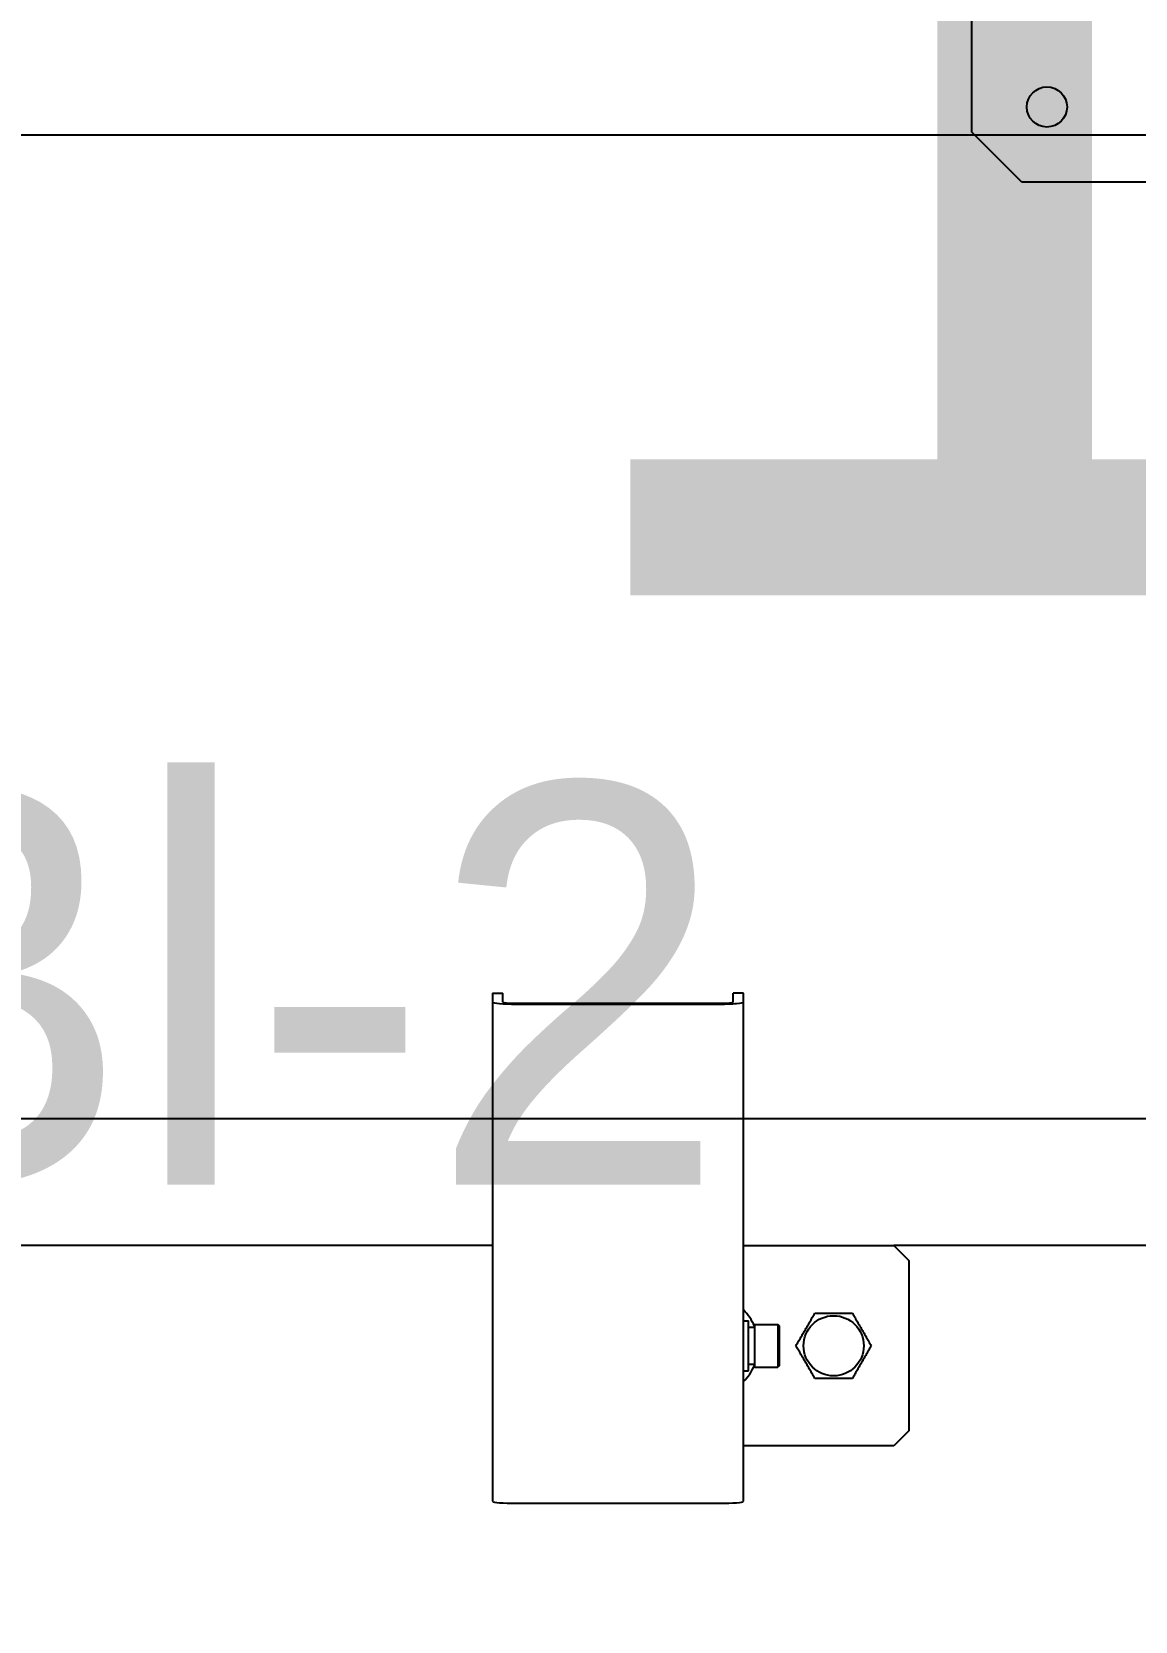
# Model space of a CAD drawing. Header units: millimetres. Extents: x -383313 to -161684, y -117025 to 99224.
# Drawn here: x -344970.4 to -344750.4, y -7467.1 to -7149.9 of the extents above; entities that cross this region are included whole.
import ezdxf
from ezdxf import colors
from ezdxf.entities.mleader import LeaderData, LeaderLine
from ezdxf.math import Vec2, Vec3

# ---------------------------------------------------------------- set-up
doc = ezdxf.new("R2010")
doc.units = ezdxf.units.MM
doc.header["$MEASUREMENT"] = 0
doc.linetypes.add('DASHED', pattern=[0.75, 0.5, -0.25])
doc.layers.get('Defpoints').update_dxf_attribs({"color": 31})
for name, color, linetype in [('001__КОНСТРУКТИВ__размеры внутр.', 7, 'Continuous'), ('PV-5D2C5', 7, 'Continuous'), ('PV-CB35', 7, 'Continuous'), ('Робот', 30, 'Continuous')]:
    doc.layers.add(name, color=color, linetype=linetype)
doc.styles.add('PSTUDIO', font='arial.ttf')
doc.dimstyles.new('PS_TICK', dxfattribs={"dimscale": 100, "dimtxt": 2.5, "dimasz": 1, "dimexe": 2, "dimexo": 2, "dimgap": 1, "dimtad": 1, "dimdec": 0, "dimzin": 0, "dimdsep": 46, "dimtxsty": 'PSTUDIO', "dimblk": 'ARCHTICK', "dimcen": 2, "dimdle": 1.5, "dimse1": 1, "dimse2": 1, "dimadec": 0, "dimazin": 0, "dimtfac": 1, "dimtdec": 0, "dimtix": 1, "dimtmove": 1, "dimatfit": 3, "dimldrblk": 'ARCHTICK', "dimfxl": 1, "dimtolj": 1, "dimtzin": 0, "dimarcsym": 0})

# ---------------------------------------------------------------- blocks, each defined once
blk = doc.blocks.new('_ArchTick')
at = {"color": 0, "linetype": 'ByBlock', "const_width": 0.15}
blk.add_lwpolyline([(-0.5, -0.5), (0.5, 0.5)], dxfattribs=at)
blk = doc.blocks.new('*D306')
at = {"layer": '001__КОНСТРУКТИВ__размеры внутр.', "color": 0, "linetype": 'ByBlock', "lineweight": -2, "ltscale": 100, "transparency": 16777216}
for p, q in [((-345089.25, -6786.77), (-345089.25, -7566.79)), ((-343889.25, -6786.77), (-343889.25, -7566.79)), ((-343739.25, -7366.79), (-345239.25, -7366.79))]:
    blk.add_line(p, q, dxfattribs=at)
at = {"layer": 'Defpoints', "color": 0, "ltscale": 100, "transparency": 16777216}
for p in [(-345089.25, -6586.77), (-343889.25, -6586.77), (-345089.25, -7366.79)]:
    blk.add_point(p, dxfattribs=at)
at = {"layer": '001__КОНСТРУКТИВ__размеры внутр.', "color": 0, "lineweight": -2, "ltscale": 100, "transparency": 16777216, "xscale": 100, "yscale": 100, "zscale": 100, "rotation": 180}
blk.add_blockref('_ArchTick', (-345089.25, -7366.79), dxfattribs=at)
at = {"layer": '001__КОНСТРУКТИВ__размеры внутр.', "color": 0, "lineweight": -2, "ltscale": 100, "transparency": 16777216, "xscale": 100, "yscale": 100, "zscale": 100}
blk.add_blockref('_ArchTick', (-343889.25, -7366.79), dxfattribs=at)
at = {"layer": '001__КОНСТРУКТИВ__размеры внутр.', "color": 0, "ltscale": 100, "transparency": 16777216, "insert": (-344489.25, -7139.15), "char_height": 250, "attachment_point": 5, "style": 'PSTUDIO'}
blk.add_mtext('\\A1;1200', dxfattribs=at)
blk = doc.blocks.new('A$Cdbab0bab')
at = {"color": 3}
for p, q in [((1493, -528.97), (1493, -628.59)), ((1538.3, -528.56), (1497.7, -528.56)), ((1543, -628.59), (1543, -528.97)), ((1460, -543), (1463, -540)), ((1463, -540), (1493, -540)), ((1460, -577), (1460, -543)), ((1492, -555), (1492, -565)), ((1493, -555), (1492, -555)), ((1485.8, -556.05), (1486.1, -555.75)), ((1485.8, -556.05), (1485.8, -563.95)), ((1486.1, -564.25), (1486.1, -555.75)), ((1490.8, -555.75), (1486.1, -555.75)), ((1490.8, -564.25), (1490.8, -555.75)), ((1492, -556.3), (1490.8, -556.3)), ((1485.8, -563.95), (1486.1, -564.25)), ((1490.8, -564.25), (1486.1, -564.25)), ((1492, -563.7), (1490.8, -563.7)), ((1493, -565), (1492, -565)), ((1463, -580), (1460, -577)), ((543, -580), (1463, -580)), ((1493, -580), (1463, -580)), ((1543, -580), (2000, -580)), ((1493, -628.59), (1493, -630.36)), ((1493, -630.36), (1495, -630.36)), ((1495, -628.59), (1495, -630.36)), ((1538.3, -628.18), (1497.7, -628.18)), ((1538.3, -628.35), (1497.7, -628.35)), ((1541, -628.59), (1541, -630.36)), ((1543, -630.36), (1541, -630.36)), ((1543, -630.36), (1543, -628.59))]:
    blk.add_line(p, q, dxfattribs=at)
blk.add_circle((1475, -560), 6, dxfattribs=at)
for start, end in [(134.427, 156.9261), (203.0739, 225.573)]:
    blk.add_arc((1500, -560), 10, start, end, dxfattribs=at)
for centre, major_axis, start_param, end_param in [((1497.7, -528.97), (-4.7, 0), 4.712389, 6.283185), ((1538.3, -528.97), (-4.7, 0), 3.141593, 4.712389), ((1497.7, -628.59), (4.7, 0), 1.570796, 3.141593), ((1497.7, -628.59), (-2.7, 0), 4.712389, 6.283185), ((1538.3, -628.59), (4.7, 0), 0, 1.570796), ((1538.3, -628.59), (2.7, 0), 0, 1.570796)]:
    blk.add_ellipse(centre, major_axis=major_axis, ratio=0.087156, start_param=start_param, end_param=end_param, dxfattribs=at)
for points in [[(1467.49, -560), (1469.37, -556.75), (1471.25, -553.5)], [(1471.25, -553.5), (1475, -553.5), (1478.75, -553.5)], [(1478.75, -553.5), (1480.63, -556.75), (1482.51, -560)], [(1471.25, -566.5), (1469.37, -563.25), (1467.49, -560)], [(1482.51, -560), (1480.63, -563.25), (1478.75, -566.5)], [(1478.75, -566.5), (1475, -566.5), (1471.25, -566.5)]]:
    blk.add_rational_spline(points, [1.2245094272, 1.41394169484, 1.2245094272], degree=2, dxfattribs=at)
blk = doc.blocks.new('A$C26c17928')
at = {"layer": 'PV-5D2C5'}
for p, q in [((-190, -275), (-190, -195)), ((-180, -285), (-190, -275)), ((180, -285), (-180, -285))]:
    blk.add_line(p, q, dxfattribs=at)
blk.add_circle((-175, -270), 4, dxfattribs=at)
blk = doc.blocks.new('Робот ABB IRB660_3.15 (сверху)')
at = {"layer": 'Робот'}
blk.add_circle((0, 0), 3150, dxfattribs=at)
blk = doc.blocks.new('*U206')
at = {"layer": 'PV-CB35'}
blk.add_line((1493.59, 1192.97), (2952.54, 1192.97), dxfattribs=at)

msp = doc.modelspace()

# ---------------------------------------------------------------- block references
at = {"ltscale": 100}
msp.add_blockref('A$C26c17928', (-344592.97016, -6894.90594), dxfattribs=at)
at = {"linetype": 'DASHED', "rotation": 180}
msp.add_blockref('A$Cdbab0bab', (-343335.51332, -7972.09281), dxfattribs=at)
at = {"layer": 'PV-CB35'}
msp.add_blockref('*U206', (-346904.64384, -8363.47011), dxfattribs=at)
at = {"layer": 'Робот', "rotation": 180}
msp.add_blockref('Робот ABB IRB660_3.15 (сверху)', (-344500.63713, -5731.42318), dxfattribs=at)

# ---------------------------------------------------------------- dimensions: what is measured, and where the dimension line sits
at = {"layer": '001__КОНСТРУКТИВ__размеры внутр.', "ltscale": 100}
dim = msp.add_linear_dim(base=(-345089.2459, -7366.79448), p1=(-343889.2459, -6586.77247), p2=(-345089.2459, -6586.77247), dimstyle='PS_TICK', override={"dimse1": 0, "dimse2": 0, "dimarcsym": 1}, dxfattribs=at)
dim.commit()
dim.dimension.update_dxf_attribs({"geometry": '*D306', "text_midpoint": (-344489.2459, -7139.15123)})

# ---------------------------------------------------------------- leaders
at = {"ltscale": 100}
ml = msp.add_multileader_mtext('Standard', dxfattribs=at)
ml.set_content('Bl-2', color=256)
ml.set_leader_properties()
ml.build(insert=Vec2(0, 0))
ml.multileader.update_dxf_attribs({"text_right_attachment_type": 6, "dogleg_length": 0.36, "arrow_head_size": 0.18})
ctx = ml.context
ctx.base_point, ctx.char_height, ctx.arrow_head_size, ctx.landing_gap_size, ctx.plane_origin = Vec3(-345022.03371, -7339.92871), 80, 0.18, 0.09, Vec3(-346457.92717, -7848.92634)
ctx.right_attachment = 6
notes = []
notes.append((ctx, [(0, (1, 1, 0), (-345065.07327, -7339.92871), (1, 0), 43.03956, [(0, [(-345015.43069, -7233.60786)], 0, [])])]))
ctx.mtext.insert, ctx.mtext.flow_direction = Vec3(-345021.94371, -7299.92871), 5
for ctx, leaders in notes:
    for number, flags, end, landing, length, lines in leaders:
        leader = LeaderData()
        leader.index, (leader.has_last_leader_line, leader.has_dogleg_vector, leader.attachment_direction) = number, flags
        leader.last_leader_point, leader.dogleg_vector, leader.dogleg_length = Vec3(end), Vec3(landing), length
        for number, points, colour, breaks in lines:
            line = LeaderLine()
            line.index, line.vertices, line.color, line.breaks = number, Vec3.list(points), colors.encode_raw_color(colour), breaks
            leader.lines.append(line)
        ctx.leaders.append(leader)

doc.saveas('drawing.dxf')
